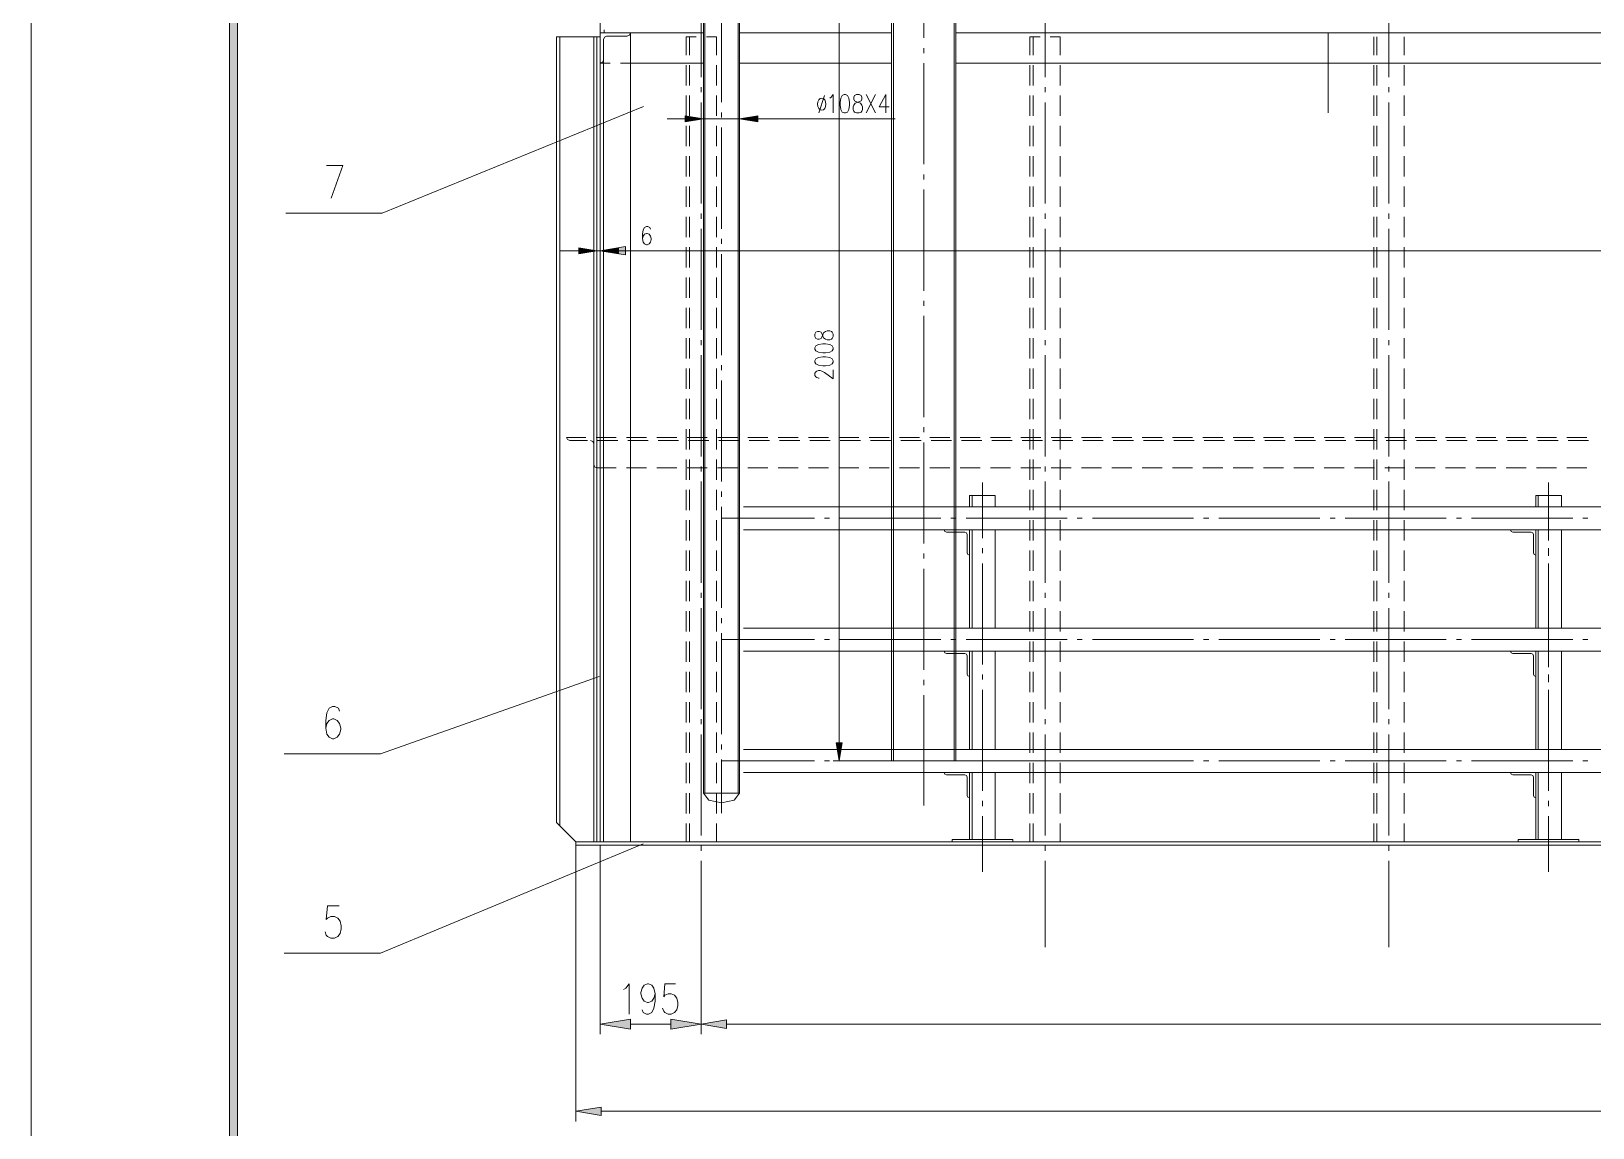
# Model space of a CAD drawing. Header units: millimetres. Extents: x 0 to 829, y 0 to 586.
# Drawn here: x 0 to 190.3, y 383.3 to 516.9 of the extents above; entities that cross this region are included whole.
import ezdxf

# ---------------------------------------------------------------- set-up
doc = ezdxf.new("R2010")
doc.units = ezdxf.units.MM

msp = doc.modelspace()

# ---------------------------------------------------------------- hatches: boundary and pattern name
h = msp.add_hatch(color=0)
h.dxf.hatch_style = 2
h.paths.add_polyline_path([(24.154694, 576.266028), (25.142472, 575.281778), (25.142472, 10.3505), (24.154694, 9.36625)])
h = msp.add_hatch(color=0)
h.dxf.hatch_style = 2
h.paths.add_polyline_path([(79.72425, 506.581833), (81.943222, 506.211417), (79.72425, 505.841)])
h = msp.add_hatch(color=0)
h.dxf.hatch_style = 2
h.paths.add_polyline_path([(88.547222, 506.581833), (86.32825, 506.211417), (88.547222, 505.841)])
h = msp.add_hatch(color=0)
h.dxf.hatch_style = 2
h.paths.add_polyline_path([(66.734972, 490.512806), (68.953944, 490.142389), (66.734972, 489.7755)])
h = msp.add_hatch(color=0)
h.dxf.hatch_style = 2
h.paths.add_polyline_path([(72.428806, 490.657444), (69.349056, 490.142389), (72.428806, 489.630861)])
h = msp.add_hatch(color=0)
h.dxf.hatch_style = 2
h.paths.add_polyline_path([(71.5645, 490.512806), (69.349056, 490.142389), (71.5645, 489.7755)])
h = msp.add_hatch(color=0)
h.dxf.hatch_style = 2
h.paths.add_polyline_path([(65.256833, 467.385753), (65.243781, 467.398806), (65.256833, 467.411858), (65.269886, 467.398806)])
h = msp.add_hatch(color=0)
h.dxf.hatch_style = 2
h.paths.add_polyline_path([(98.118083, 430.18075), (98.4885, 427.961778), (98.858917, 430.18075)])
h = msp.add_hatch(color=0)
h.dxf.hatch_style = 2
h.paths.add_polyline_path([(73.046167, 396.497528), (69.349056, 395.880167), (73.046167, 395.266333)])
h = msp.add_hatch(color=0)
h.dxf.hatch_style = 2
h.paths.add_polyline_path([(77.974472, 396.497528), (81.671583, 395.880167), (77.974472, 395.266333)])
h = msp.add_hatch(color=0)
h.dxf.hatch_style = 2
h.paths.add_polyline_path([(84.751333, 396.395222), (81.671583, 395.880167), (84.751333, 395.368639)])
h = msp.add_hatch(color=0)
h.dxf.hatch_style = 2
h.paths.add_polyline_path([(69.469, 385.769556), (66.38925, 385.2545), (69.469, 384.742972)])

# ---------------------------------------------------------------- linework, layer by layer
at = {"color": 0, "lineweight": 0}
for points in [[(0, 0), (0, 585.632278), (829.154778, 585.632278), (829.154778, 0)], [(24.154694, 576.266028), (25.142472, 575.281778), (25.142472, 10.3505), (24.154694, 9.36625)], [(99.084694, 509.167694), (98.848333, 509.061861), (98.689583, 508.744361), (98.608444, 508.218722), (98.608444, 507.901222), (98.689583, 507.372056), (98.848333, 507.054556), (99.084694, 506.948722), (99.243444, 506.948722), (99.479806, 507.054556), (99.638556, 507.372056), (99.719694, 507.901222), (99.719694, 508.218722), (99.638556, 508.744361), (99.479806, 509.061861), (99.243444, 509.167694)], [(100.591056, 509.167694), (100.351167, 509.061861), (100.273556, 508.850194), (100.273556, 508.638528), (100.351167, 508.430389), (100.509917, 508.324556), (100.827417, 508.218722), (101.067306, 508.112889), (101.222528, 507.901222), (101.303667, 507.689556), (101.303667, 507.372056), (101.222528, 507.160389), (101.144917, 507.054556), (100.908556, 506.948722), (100.591056, 506.948722), (100.351167, 507.054556), (100.273556, 507.160389), (100.192417, 507.372056), (100.192417, 507.689556), (100.273556, 507.901222), (100.432306, 508.112889), (100.668667, 508.218722), (100.986167, 508.324556), (101.144917, 508.430389), (101.222528, 508.638528), (101.222528, 508.850194), (101.144917, 509.061861), (100.908556, 509.167694)], [(79.72425, 506.581833), (81.943222, 506.211417), (79.72425, 505.841)], [(88.547222, 506.581833), (86.32825, 506.211417), (88.547222, 505.841)], [(66.734972, 490.512806), (68.953944, 490.142389), (66.734972, 489.7755)], [(72.428806, 490.657444), (69.349056, 490.142389), (72.428806, 489.630861)], [(71.5645, 490.512806), (69.349056, 490.142389), (71.5645, 489.7755)], [(95.528694, 479.671944), (95.634528, 479.435583), (95.846194, 479.354444), (96.057861, 479.354444), (96.269528, 479.435583), (96.375361, 479.594333), (96.481194, 479.908306), (96.587028, 480.148194), (96.798694, 480.306944), (97.010361, 480.384556), (97.324333, 480.384556), (97.536, 480.306944), (97.641833, 480.225806), (97.747667, 479.989444), (97.747667, 479.671944), (97.641833, 479.435583), (97.536, 479.354444), (97.324333, 479.276833), (97.010361, 479.276833), (96.798694, 479.354444), (96.587028, 479.513194), (96.481194, 479.749556), (96.375361, 480.067056), (96.269528, 480.225806), (96.057861, 480.306944), (95.846194, 480.306944), (95.634528, 480.225806), (95.528694, 479.989444)], [(95.528694, 478.165583), (95.634528, 477.929222), (95.952028, 477.770472), (96.481194, 477.692861), (96.798694, 477.692861), (97.324333, 477.770472), (97.641833, 477.929222), (97.747667, 478.165583), (97.747667, 478.324333), (97.641833, 478.564222), (97.324333, 478.722972), (96.798694, 478.800583), (96.481194, 478.800583), (95.952028, 478.722972), (95.634528, 478.564222), (95.528694, 478.324333)], [(95.528694, 476.581611), (95.634528, 476.34525), (95.952028, 476.1865), (96.481194, 476.105361), (96.798694, 476.105361), (97.324333, 476.1865), (97.641833, 476.34525), (97.747667, 476.581611), (97.747667, 476.740361), (97.641833, 476.976722), (97.324333, 477.135472), (96.798694, 477.216611), (96.481194, 477.216611), (95.952028, 477.135472), (95.634528, 476.976722), (95.528694, 476.740361)], [(98.118083, 430.18075), (98.4885, 427.961778), (98.858917, 430.18075)], [(73.046167, 396.497528), (69.349056, 395.880167), (73.046167, 395.266333)], [(77.974472, 396.497528), (81.671583, 395.880167), (77.974472, 395.266333)], [(84.751333, 396.395222), (81.671583, 395.880167), (84.751333, 395.368639)], [(69.469, 385.769556), (66.38925, 385.2545), (69.469, 384.742972)]]:
    msp.add_lwpolyline(points, close=True, dxfattribs=at)
for points in [[(69.349056, 516.692444), (69.349056, 541.397472)], [(108.782556, 529.533556), (108.782556, 516.089194)], [(81.943222, 525.272), (81.943222, 424.017722)], [(86.32825, 525.272), (86.32825, 424.017722)], [(98.4885, 524.728722), (98.4885, 430.18075)], [(104.863194, 524.778111), (104.863194, 427.961778)], [(112.701917, 524.778111), (112.701917, 427.961778)], [(81.671583, 521.846528), (81.671583, 511.302)], [(82.116083, 522.626167), (82.116083, 424.017722)], [(86.155389, 522.961306), (86.155389, 424.017722)], [(105.085444, 522.735528), (105.085444, 427.961778)], [(112.479667, 523.063611), (112.479667, 427.961778)], [(123.571, 521.846528), (123.571, 511.302)], [(165.473944, 521.846528), (165.473944, 511.302)], [(84.1375, 520.558889), (84.1375, 508.236361)], [(64.022111, 516.198556), (64.022111, 420.468778)], [(64.022111, 516.198556), (69.349056, 516.198556)], [(64.417222, 516.198556), (64.417222, 420.073667)], [(68.558833, 516.198556), (68.558833, 418.101639)], [(68.953944, 516.198556), (68.953944, 418.101639)], [(69.349056, 516.692444), (69.349056, 418.101639)], [(69.349056, 516.692444), (81.943222, 516.692444)], [(70.13575, 516.297333), (69.857056, 516.184444), (69.740639, 515.90575)], [(69.740639, 515.90575), (69.740639, 513.390444)], [(69.839417, 517.087556), (69.839417, 516.692444)], [(70.13575, 516.297333), (72.651056, 516.297333)], [(72.651056, 516.297333), (72.92975, 516.41375), (73.046167, 516.692444)], [(73.046167, 516.692444), (73.046167, 418.101639)], [(79.823028, 516.198556), (79.823028, 513.983111)], [(79.823028, 516.198556), (81.054222, 516.198556)], [(80.218139, 516.198556), (80.218139, 513.983111)], [(82.288944, 516.198556), (83.520139, 516.198556)], [(83.520139, 516.198556), (83.520139, 513.983111)], [(86.32825, 516.692444), (104.863194, 516.692444)], [(112.701917, 516.692444), (513.009444, 516.692444)], [(121.722444, 516.198556), (121.722444, 513.983111)], [(121.722444, 516.198556), (122.957167, 516.198556)], [(122.117556, 516.198556), (122.117556, 513.983111)], [(124.188361, 516.198556), (125.419556, 516.198556)], [(125.419556, 516.198556), (125.419556, 513.983111)], [(158.079722, 516.710083), (158.079722, 506.969889)], [(163.625389, 516.198556), (163.625389, 513.983111)], [(164.0205, 516.198556), (164.0205, 513.983111)], [(167.3225, 516.198556), (167.3225, 513.983111)], [(108.782556, 514.854472), (108.782556, 514.240639)], [(69.349056, 512.995333), (69.62775, 513.11175), (69.740639, 513.390444)], [(70.58025, 512.995333), (69.349056, 512.995333)], [(69.740639, 513.390444), (69.740639, 418.101639)], [(73.046167, 512.995333), (71.811444, 512.995333)], [(73.046167, 512.995333), (81.943222, 512.995333)], [(79.823028, 512.748389), (79.823028, 510.286)], [(80.218139, 512.748389), (80.218139, 510.286)], [(83.520139, 512.748389), (83.520139, 510.286)], [(86.32825, 512.995333), (104.863194, 512.995333)], [(108.782556, 513.005917), (108.782556, 500.683389)], [(112.701917, 512.995333), (509.312333, 512.995333)], [(121.722444, 512.748389), (121.722444, 510.286)], [(122.117556, 512.748389), (122.117556, 510.286)], [(125.419556, 512.748389), (125.419556, 510.286)], [(163.625389, 512.748389), (163.625389, 510.286)], [(164.0205, 512.748389), (164.0205, 510.286)], [(167.3225, 512.748389), (167.3225, 510.286)], [(79.823028, 509.051278), (79.823028, 506.588889)], [(80.218139, 509.051278), (80.218139, 506.588889)], [(81.671583, 510.067278), (81.671583, 509.453444)], [(81.671583, 508.218722), (81.671583, 495.896194)], [(83.520139, 509.051278), (83.520139, 506.588889)], [(96.706972, 509.061861), (95.994361, 506.948722)], [(97.341972, 508.744361), (97.500722, 508.850194), (97.737083, 509.167694), (97.737083, 506.948722)], [(101.779917, 506.948722), (102.887639, 509.167694)], [(101.779917, 509.167694), (102.887639, 506.948722)], [(104.154111, 509.167694), (103.363889, 507.689556), (104.55275, 507.689556)], [(104.154111, 509.167694), (104.154111, 506.948722)], [(121.722444, 509.051278), (121.722444, 506.588889)], [(122.117556, 509.051278), (122.117556, 506.588889)], [(123.571, 510.067278), (123.571, 509.453444)], [(123.571, 508.218722), (123.571, 495.896194)], [(125.419556, 509.051278), (125.419556, 506.588889)], [(163.625389, 509.051278), (163.625389, 506.588889)], [(164.0205, 509.051278), (164.0205, 506.588889)], [(165.473944, 510.067278), (165.473944, 509.453444)], [(165.473944, 508.218722), (165.473944, 495.896194)], [(167.3225, 509.051278), (167.3225, 506.588889)], [(74.626611, 507.717778), (42.774306, 494.732028)], [(81.943222, 504.553361), (81.943222, 506.948722)], [(84.1375, 507.001639), (84.1375, 506.387806)], [(86.32825, 504.553361), (86.32825, 506.948722)], [(79.72425, 506.211417), (77.505278, 506.211417)], [(79.823028, 505.354167), (79.823028, 502.891778)], [(80.218139, 505.354167), (80.218139, 502.891778)], [(81.943222, 506.211417), (86.32825, 506.211417)], [(83.520139, 505.354167), (83.520139, 502.891778)], [(84.1375, 505.153083), (84.1375, 492.830556)], [(88.547222, 506.211417), (105.290056, 506.211417)], [(121.722444, 505.354167), (121.722444, 502.891778)], [(122.117556, 505.354167), (122.117556, 502.891778)], [(125.419556, 505.354167), (125.419556, 502.891778)], [(163.625389, 505.354167), (163.625389, 502.891778)], [(164.0205, 505.354167), (164.0205, 502.891778)], [(167.3225, 505.354167), (167.3225, 502.891778)], [(79.823028, 501.657056), (79.823028, 499.194667)], [(80.218139, 501.657056), (80.218139, 499.194667)], [(83.520139, 501.657056), (83.520139, 499.194667)], [(121.722444, 501.657056), (121.722444, 499.194667)], [(122.117556, 501.657056), (122.117556, 499.194667)], [(125.419556, 501.657056), (125.419556, 499.194667)], [(163.625389, 501.657056), (163.625389, 499.194667)], [(164.0205, 501.657056), (164.0205, 499.194667)], [(167.3225, 501.657056), (167.3225, 499.194667)], [(36.008028, 500.514056), (37.980056, 500.514056), (36.568944, 496.57)], [(108.782556, 499.448667), (108.782556, 498.834833)], [(79.823028, 497.959944), (79.823028, 495.497556)], [(80.218139, 497.959944), (80.218139, 495.497556)], [(83.520139, 497.959944), (83.520139, 495.497556)], [(108.782556, 497.600111), (108.782556, 485.277583)], [(121.722444, 497.959944), (121.722444, 495.497556)], [(122.117556, 497.959944), (122.117556, 495.497556)], [(125.419556, 497.959944), (125.419556, 495.497556)], [(163.625389, 497.959944), (163.625389, 495.497556)], [(164.0205, 497.959944), (164.0205, 495.497556)], [(167.3225, 497.959944), (167.3225, 495.497556)], [(31.023278, 494.732028), (42.774306, 494.732028)], [(75.473278, 492.784694), (75.395667, 492.996361), (75.155778, 493.102194), (74.997028, 493.102194), (74.760667, 492.996361), (74.601917, 492.678861), (74.524306, 492.149694), (74.524306, 491.624056), (74.601917, 491.200722), (74.760667, 490.989056), (74.997028, 490.883222), (75.078167, 490.883222), (75.314528, 490.989056), (75.473278, 491.200722), (75.554417, 491.518222), (75.554417, 491.624056), (75.473278, 491.938028), (75.314528, 492.149694), (75.078167, 492.255528), (74.997028, 492.255528), (74.760667, 492.149694), (74.601917, 491.938028), (74.524306, 491.624056)], [(79.823028, 494.262833), (79.823028, 491.796917)], [(80.218139, 494.262833), (80.218139, 491.796917)], [(81.671583, 494.665), (81.671583, 494.047639)], [(83.520139, 494.262833), (83.520139, 491.796917)], [(121.722444, 494.262833), (121.722444, 491.796917)], [(122.117556, 494.262833), (122.117556, 491.796917)], [(123.571, 494.665), (123.571, 494.047639)], [(125.419556, 494.262833), (125.419556, 491.796917)], [(163.625389, 494.262833), (163.625389, 491.796917)], [(164.0205, 494.262833), (164.0205, 491.796917)], [(165.473944, 494.665), (165.473944, 494.047639)], [(167.3225, 494.262833), (167.3225, 491.796917)], [(69.349056, 447.082333), (69.349056, 491.377111)], [(81.671583, 492.816444), (81.671583, 480.490389)], [(84.1375, 491.595833), (84.1375, 490.982)], [(123.571, 492.816444), (123.571, 480.490389)], [(165.473944, 492.816444), (165.473944, 480.490389)], [(66.734972, 490.142389), (64.516, 490.142389)], [(68.953944, 448.221806), (68.953944, 490.883222)], [(68.953944, 490.142389), (69.349056, 490.142389)], [(69.349056, 448.221806), (69.349056, 490.883222)], [(71.5645, 490.142389), (76.291722, 490.142389)], [(72.428806, 490.142389), (509.926167, 490.142389)], [(79.823028, 490.565722), (79.823028, 488.099806)], [(80.218139, 490.565722), (80.218139, 488.099806)], [(83.520139, 490.565722), (83.520139, 488.099806)], [(84.1375, 489.747278), (84.1375, 477.42475)], [(121.722444, 490.565722), (121.722444, 488.099806)], [(122.117556, 490.565722), (122.117556, 488.099806)], [(125.419556, 490.565722), (125.419556, 488.099806)], [(163.625389, 490.565722), (163.625389, 488.099806)], [(164.0205, 490.565722), (164.0205, 488.099806)], [(167.3225, 490.565722), (167.3225, 488.099806)], [(79.823028, 486.868611), (79.823028, 484.402694)], [(80.218139, 486.868611), (80.218139, 484.402694)], [(83.520139, 486.868611), (83.520139, 484.402694)], [(121.722444, 486.868611), (121.722444, 484.402694)], [(122.117556, 486.868611), (122.117556, 484.402694)], [(125.419556, 486.868611), (125.419556, 484.402694)], [(163.625389, 486.868611), (163.625389, 484.402694)], [(164.0205, 486.868611), (164.0205, 484.402694)], [(167.3225, 486.868611), (167.3225, 484.402694)], [(108.782556, 484.046389), (108.782556, 483.429028)], [(79.823028, 483.1715), (79.823028, 480.705583)], [(80.218139, 483.1715), (80.218139, 480.705583)], [(83.520139, 483.1715), (83.520139, 480.705583)], [(108.782556, 482.197833), (108.782556, 469.871778)], [(121.722444, 483.1715), (121.722444, 480.705583)], [(122.117556, 483.1715), (122.117556, 480.705583)], [(125.419556, 483.1715), (125.419556, 480.705583)], [(163.625389, 483.1715), (163.625389, 480.705583)], [(164.0205, 483.1715), (164.0205, 480.705583)], [(167.3225, 483.1715), (167.3225, 480.705583)], [(79.823028, 479.474389), (79.823028, 477.008472)], [(80.218139, 479.474389), (80.218139, 477.008472)], [(81.671583, 479.259194), (81.671583, 478.641833)], [(83.520139, 479.474389), (83.520139, 477.008472)], [(121.722444, 479.474389), (121.722444, 477.008472)], [(122.117556, 479.474389), (122.117556, 477.008472)], [(123.571, 479.259194), (123.571, 478.641833)], [(125.419556, 479.474389), (125.419556, 477.008472)], [(163.625389, 479.474389), (163.625389, 477.008472)], [(164.0205, 479.474389), (164.0205, 477.008472)], [(165.473944, 479.259194), (165.473944, 478.641833)], [(167.3225, 479.474389), (167.3225, 477.008472)], [(81.671583, 477.410639), (81.671583, 465.084583)], [(84.1375, 476.193556), (84.1375, 475.576194)], [(123.571, 477.410639), (123.571, 465.084583)], [(165.473944, 477.410639), (165.473944, 465.084583)], [(79.823028, 475.777278), (79.823028, 473.311361)], [(80.218139, 475.777278), (80.218139, 473.311361)], [(83.520139, 475.777278), (83.520139, 473.311361)], [(84.1375, 474.345), (84.1375, 462.018944)], [(96.057861, 474.602528), (95.952028, 474.602528), (95.740361, 474.680139), (95.634528, 474.761278), (95.528694, 474.920028), (95.528694, 475.234), (95.634528, 475.39275), (95.740361, 475.473889), (95.952028, 475.5515), (96.163694, 475.5515), (96.375361, 475.473889), (96.692861, 475.315139), (97.747667, 474.521389), (97.747667, 475.632639)], [(121.722444, 475.777278), (121.722444, 473.311361)], [(122.117556, 475.777278), (122.117556, 473.311361)], [(125.419556, 475.777278), (125.419556, 473.311361)], [(163.625389, 475.777278), (163.625389, 473.311361)], [(164.0205, 475.777278), (164.0205, 473.311361)], [(167.3225, 475.777278), (167.3225, 473.311361)], [(79.823028, 472.080167), (79.823028, 469.61425)], [(80.218139, 472.080167), (80.218139, 469.61425)], [(83.520139, 472.080167), (83.520139, 469.61425)], [(121.722444, 472.080167), (121.722444, 469.61425)], [(122.117556, 472.080167), (122.117556, 469.61425)], [(125.419556, 472.080167), (125.419556, 469.61425)], [(163.625389, 472.080167), (163.625389, 469.61425)], [(164.0205, 472.080167), (164.0205, 469.61425)], [(167.3225, 472.080167), (167.3225, 469.61425)], [(79.823028, 468.383056), (79.823028, 465.917139)], [(80.218139, 468.383056), (80.218139, 465.917139)], [(83.520139, 468.383056), (83.520139, 465.917139)], [(108.782556, 468.640583), (108.782556, 468.023222)], [(121.722444, 468.383056), (121.722444, 465.917139)], [(122.117556, 468.383056), (122.117556, 465.917139)], [(125.419556, 468.383056), (125.419556, 465.917139)], [(163.625389, 468.383056), (163.625389, 465.917139)], [(164.0205, 468.383056), (164.0205, 465.917139)], [(167.3225, 468.383056), (167.3225, 465.917139)], [(65.256833, 467.398806), (67.609861, 467.398806)], [(65.256833, 467.398806), (65.369722, 467.120111), (65.648417, 467.003694)], [(65.648417, 467.003694), (67.807417, 467.003694)], [(68.558833, 466.608583), (68.442417, 466.887278), (68.163722, 467.003694)], [(68.558833, 466.608583), (68.558833, 464.093278)], [(68.841056, 467.398806), (71.306972, 467.398806)], [(69.038611, 467.003694), (71.504528, 467.003694)], [(72.538167, 467.398806), (75.004083, 467.398806)], [(72.735722, 467.003694), (75.201639, 467.003694)], [(76.235278, 467.398806), (78.701194, 467.398806)], [(76.432833, 467.003694), (78.89875, 467.003694)], [(79.932389, 467.398806), (82.398306, 467.398806)], [(80.129944, 467.003694), (82.595861, 467.003694)], [(83.6295, 467.398806), (86.095417, 467.398806)], [(83.827056, 467.003694), (86.292972, 467.003694)], [(87.326611, 467.398806), (89.792528, 467.398806)], [(87.524167, 467.003694), (89.990083, 467.003694)], [(91.023722, 467.398806), (93.489639, 467.398806)], [(91.221278, 467.003694), (93.687194, 467.003694)], [(94.720833, 467.398806), (97.18675, 467.398806)], [(94.918389, 467.003694), (97.384306, 467.003694)], [(98.417944, 467.398806), (100.883861, 467.398806)], [(98.6155, 467.003694), (101.081417, 467.003694)], [(102.115056, 467.398806), (104.580972, 467.398806)], [(102.312611, 467.003694), (104.778528, 467.003694)], [(105.812167, 467.398806), (108.278083, 467.398806)], [(106.009722, 467.003694), (108.475639, 467.003694)], [(108.782556, 466.792028), (108.782556, 454.4695)], [(109.509278, 467.398806), (111.975194, 467.398806)], [(109.706833, 467.003694), (112.17275, 467.003694)], [(113.206389, 467.398806), (115.672306, 467.398806)], [(113.403944, 467.003694), (115.869861, 467.003694)], [(116.907028, 467.398806), (119.369417, 467.398806)], [(117.101056, 467.003694), (119.566972, 467.003694)], [(120.604139, 467.398806), (123.066528, 467.398806)], [(120.798167, 467.003694), (123.264083, 467.003694)], [(124.30125, 467.398806), (126.763639, 467.398806)], [(124.495278, 467.003694), (126.961194, 467.003694)], [(127.998361, 467.398806), (130.46075, 467.398806)], [(128.192389, 467.003694), (130.658306, 467.003694)], [(131.695472, 467.398806), (134.157861, 467.398806)], [(131.8895, 467.003694), (134.355417, 467.003694)], [(135.392583, 467.398806), (137.854972, 467.398806)], [(135.586611, 467.003694), (138.052528, 467.003694)], [(139.089694, 467.398806), (141.552083, 467.398806)], [(139.28725, 467.003694), (141.749639, 467.003694)], [(142.786806, 467.398806), (145.249194, 467.398806)], [(142.984361, 467.003694), (145.44675, 467.003694)], [(146.483917, 467.398806), (148.946306, 467.398806)], [(146.681472, 467.003694), (149.143861, 467.003694)], [(150.181028, 467.398806), (152.643417, 467.398806)], [(150.378583, 467.003694), (152.840972, 467.003694)], [(153.878139, 467.398806), (156.340528, 467.398806)], [(154.075694, 467.003694), (156.538083, 467.003694)], [(157.57525, 467.398806), (160.037639, 467.398806)], [(157.772806, 467.003694), (160.235194, 467.003694)], [(161.272361, 467.398806), (163.73475, 467.398806)], [(161.469917, 467.003694), (163.932306, 467.003694)], [(164.969472, 467.398806), (167.431861, 467.398806)], [(165.167028, 467.003694), (167.629417, 467.003694)], [(168.666583, 467.398806), (171.128972, 467.398806)], [(168.864139, 467.003694), (171.326528, 467.003694)], [(172.363694, 467.398806), (174.826083, 467.398806)], [(172.56125, 467.003694), (175.023639, 467.003694)], [(176.060806, 467.398806), (178.523194, 467.398806)], [(176.258361, 467.003694), (178.72075, 467.003694)], [(179.757917, 467.398806), (182.220306, 467.398806)], [(179.955472, 467.003694), (182.417861, 467.003694)], [(183.455028, 467.398806), (185.920944, 467.398806)], [(183.652583, 467.003694), (186.114972, 467.003694)], [(187.152139, 467.398806), (189.618056, 467.398806)], [(187.349694, 467.003694), (189.812083, 467.003694)], [(79.823028, 464.685944), (79.823028, 462.220028)], [(80.218139, 464.685944), (80.218139, 462.220028)], [(83.520139, 464.685944), (83.520139, 462.220028)], [(121.722444, 464.685944), (121.722444, 462.220028)], [(122.117556, 464.685944), (122.117556, 462.220028)], [(125.419556, 464.685944), (125.419556, 462.220028)], [(163.625389, 464.685944), (163.625389, 462.220028)], [(164.0205, 464.685944), (164.0205, 462.220028)], [(167.3225, 464.685944), (167.3225, 462.220028)], [(68.558833, 464.093278), (68.67525, 463.814583), (68.953944, 463.701694)], [(68.953944, 463.701694), (71.306972, 463.701694)], [(72.538167, 463.701694), (75.004083, 463.701694)], [(76.235278, 463.701694), (78.701194, 463.701694)], [(79.932389, 463.701694), (82.398306, 463.701694)], [(81.671583, 463.853389), (81.671583, 463.236028)], [(83.6295, 463.701694), (86.095417, 463.701694)], [(87.326611, 463.701694), (89.792528, 463.701694)], [(91.023722, 463.701694), (93.489639, 463.701694)], [(94.720833, 463.701694), (97.18675, 463.701694)], [(98.417944, 463.701694), (100.883861, 463.701694)], [(102.115056, 463.701694), (104.580972, 463.701694)], [(105.812167, 463.701694), (108.278083, 463.701694)], [(109.509278, 463.701694), (111.975194, 463.701694)], [(113.206389, 463.701694), (115.672306, 463.701694)], [(116.907028, 463.701694), (119.369417, 463.701694)], [(120.604139, 463.701694), (123.066528, 463.701694)], [(123.571, 463.853389), (123.571, 463.236028)], [(124.30125, 463.701694), (126.763639, 463.701694)], [(127.998361, 463.701694), (130.46075, 463.701694)], [(131.695472, 463.701694), (134.157861, 463.701694)], [(135.392583, 463.701694), (137.854972, 463.701694)], [(139.089694, 463.701694), (141.552083, 463.701694)], [(142.786806, 463.701694), (145.249194, 463.701694)], [(146.483917, 463.701694), (148.946306, 463.701694)], [(150.181028, 463.701694), (152.643417, 463.701694)], [(153.878139, 463.701694), (156.340528, 463.701694)], [(157.57525, 463.701694), (160.037639, 463.701694)], [(161.272361, 463.701694), (163.73475, 463.701694)], [(164.969472, 463.701694), (167.431861, 463.701694)], [(165.473944, 463.853389), (165.473944, 463.236028)], [(168.666583, 463.701694), (171.128972, 463.701694)], [(172.363694, 463.701694), (174.826083, 463.701694)], [(176.060806, 463.701694), (178.523194, 463.701694)], [(179.757917, 463.701694), (182.220306, 463.701694)], [(183.455028, 463.701694), (185.920944, 463.701694)], [(187.152139, 463.701694), (189.618056, 463.701694)], [(79.823028, 460.988833), (79.823028, 458.522917)], [(80.218139, 460.988833), (80.218139, 458.522917)], [(81.671583, 462.004833), (81.671583, 449.682306)], [(83.520139, 460.988833), (83.520139, 458.522917)], [(84.1375, 460.78775), (84.1375, 460.170389)], [(115.933361, 461.902528), (115.933361, 455.122139)], [(121.722444, 460.988833), (121.722444, 458.522917)], [(122.117556, 460.988833), (122.117556, 458.522917)], [(123.571, 462.004833), (123.571, 449.682306)], [(125.419556, 460.988833), (125.419556, 458.522917)], [(163.625389, 460.988833), (163.625389, 458.522917)], [(164.0205, 460.988833), (164.0205, 458.522917)], [(165.473944, 462.004833), (165.473944, 449.682306)], [(167.3225, 460.988833), (167.3225, 458.522917)], [(184.947278, 461.902528), (184.947278, 455.122139)], [(184.947278, 461.902528), (184.947278, 455.122139)], [(184.947278, 461.902528), (184.947278, 454.815222)], [(184.947278, 461.902528), (184.947278, 454.815222)], [(84.1375, 458.939194), (84.1375, 446.616667)], [(86.797444, 458.942722), (505.615222, 458.942722)], [(114.377611, 460.297389), (114.377611, 458.942722)], [(117.485583, 460.297389), (114.377611, 460.297389)], [(114.673944, 460.297389), (114.673944, 458.942722)], [(117.485583, 460.297389), (117.485583, 458.942722)], [(186.4995, 460.297389), (183.391528, 460.297389)], [(183.391528, 460.297389), (183.391528, 458.942722)], [(186.4995, 460.297389), (183.391528, 460.297389)], [(183.391528, 460.297389), (183.391528, 458.942722)], [(183.687861, 460.297389), (183.687861, 458.942722)], [(183.687861, 460.297389), (183.687861, 458.942722)], [(186.4995, 460.297389), (186.4995, 458.942722)], [(186.4995, 460.297389), (186.4995, 458.942722)], [(79.823028, 457.291722), (79.823028, 454.825806)], [(80.218139, 457.291722), (80.218139, 454.825806)], [(83.520139, 457.291722), (83.520139, 454.825806)], [(84.1375, 457.538667), (95.454611, 457.538667)], [(96.685806, 457.538667), (97.303167, 457.538667)], [(98.534361, 457.538667), (110.860417, 457.538667)], [(112.091611, 457.538667), (112.708972, 457.538667)], [(113.940167, 457.538667), (126.266222, 457.538667)], [(121.722444, 457.291722), (121.722444, 454.825806)], [(122.117556, 457.291722), (122.117556, 454.825806)], [(125.419556, 457.291722), (125.419556, 454.825806)], [(127.497417, 457.538667), (128.114778, 457.538667)], [(129.345972, 457.538667), (141.6685, 457.538667)], [(142.903222, 457.538667), (143.517056, 457.538667)], [(144.751778, 457.538667), (157.074306, 457.538667)], [(158.3055, 457.538667), (158.922861, 457.538667)], [(160.154056, 457.538667), (172.480111, 457.538667)], [(163.625389, 457.291722), (163.625389, 454.825806)], [(164.0205, 457.291722), (164.0205, 454.825806)], [(167.3225, 457.291722), (167.3225, 454.825806)], [(173.711306, 457.538667), (174.328667, 457.538667)], [(175.559861, 457.538667), (187.885917, 457.538667)], [(189.117111, 457.538667), (189.734472, 457.538667)], [(86.797444, 456.134611), (505.615222, 456.134611)], [(111.273167, 456.134611), (111.361361, 455.922944), (111.5695, 455.838278)], [(113.788472, 455.838278), (111.5695, 455.838278)], [(114.084806, 455.541944), (113.996611, 455.750083), (113.788472, 455.838278)], [(114.084806, 455.541944), (114.084806, 453.322972)], [(114.377611, 456.134611), (114.377611, 444.154278)], [(114.673944, 456.134611), (114.673944, 444.154278)], [(117.485583, 456.134611), (117.485583, 444.154278)], [(180.287083, 456.134611), (180.375278, 455.922944), (180.583417, 455.838278)], [(180.287083, 456.134611), (180.375278, 455.922944), (180.583417, 455.838278)], [(182.802389, 455.838278), (180.583417, 455.838278)], [(182.802389, 455.838278), (180.583417, 455.838278)], [(183.098722, 455.541944), (183.010528, 455.750083), (182.802389, 455.838278)], [(183.098722, 455.541944), (183.010528, 455.750083), (182.802389, 455.838278)], [(183.098722, 455.541944), (183.098722, 453.322972)], [(183.098722, 455.541944), (183.098722, 453.322972)], [(183.391528, 456.134611), (183.391528, 444.154278)], [(183.391528, 456.134611), (183.391528, 444.154278)], [(183.687861, 456.134611), (183.687861, 444.154278)], [(183.687861, 456.134611), (183.687861, 444.154278)], [(186.4995, 456.134611), (186.4995, 444.154278)], [(186.4995, 456.134611), (186.4995, 444.154278)], [(79.823028, 453.594611), (79.823028, 451.128694)], [(80.218139, 453.594611), (80.218139, 451.128694)], [(83.520139, 453.594611), (83.520139, 451.128694)], [(108.782556, 453.234778), (108.782556, 452.620944)], [(114.084806, 453.322972), (114.169472, 453.114833), (114.377611, 453.026639)], [(115.933361, 453.890944), (115.933361, 453.273583)], [(121.722444, 453.594611), (121.722444, 451.128694)], [(122.117556, 453.594611), (122.117556, 451.128694)], [(125.419556, 453.594611), (125.419556, 451.128694)], [(163.625389, 453.594611), (163.625389, 451.128694)], [(164.0205, 453.594611), (164.0205, 451.128694)], [(167.3225, 453.594611), (167.3225, 451.128694)], [(183.098722, 453.322972), (183.183389, 453.114833), (183.391528, 453.026639)], [(183.098722, 453.322972), (183.183389, 453.114833), (183.391528, 453.026639)], [(184.947278, 453.890944), (184.947278, 453.273583)], [(184.947278, 453.890944), (184.947278, 453.273583)], [(184.947278, 453.584028), (184.947278, 452.966667)], [(184.947278, 453.584028), (184.947278, 452.966667)], [(108.782556, 451.386222), (108.782556, 439.063694)], [(115.933361, 452.042389), (115.933361, 439.719861)], [(184.947278, 452.042389), (184.947278, 439.719861)], [(184.947278, 452.042389), (184.947278, 439.719861)], [(184.947278, 451.735472), (184.947278, 439.409417)], [(184.947278, 451.735472), (184.947278, 439.409417)], [(79.823028, 449.8975), (79.823028, 447.431583)], [(80.218139, 449.8975), (80.218139, 447.431583)], [(83.520139, 449.8975), (83.520139, 447.431583)], [(121.722444, 449.8975), (121.722444, 447.431583)], [(122.117556, 449.8975), (122.117556, 447.431583)], [(125.419556, 449.8975), (125.419556, 447.431583)], [(163.625389, 449.8975), (163.625389, 447.431583)], [(164.0205, 449.8975), (164.0205, 447.431583)], [(167.3225, 449.8975), (167.3225, 447.431583)], [(81.671583, 448.447583), (81.671583, 447.83375)], [(123.571, 448.447583), (123.571, 447.83375)], [(165.473944, 448.447583), (165.473944, 447.83375)], [(79.823028, 446.200389), (79.823028, 443.734472)], [(80.218139, 446.200389), (80.218139, 443.734472)], [(81.671583, 446.599028), (81.671583, 434.2765)], [(83.520139, 446.200389), (83.520139, 443.734472)], [(84.1375, 445.381944), (84.1375, 444.768111)], [(121.722444, 446.200389), (121.722444, 443.734472)], [(122.117556, 446.200389), (122.117556, 443.734472)], [(123.571, 446.599028), (123.571, 434.2765)], [(125.419556, 446.200389), (125.419556, 443.734472)], [(163.625389, 446.200389), (163.625389, 443.734472)], [(164.0205, 446.200389), (164.0205, 443.734472)], [(165.473944, 446.599028), (165.473944, 434.2765)], [(167.3225, 446.200389), (167.3225, 443.734472)], [(84.1375, 443.533389), (84.1375, 431.210861)], [(86.797444, 444.154278), (505.615222, 444.154278)], [(79.823028, 442.503278), (79.823028, 440.037361)], [(80.218139, 442.503278), (80.218139, 440.037361)], [(83.520139, 442.503278), (83.520139, 440.037361)], [(84.1375, 442.750222), (95.454611, 442.750222)], [(96.685806, 442.750222), (97.303167, 442.750222)], [(98.534361, 442.750222), (110.860417, 442.750222)], [(112.091611, 442.750222), (112.708972, 442.750222)], [(113.940167, 442.750222), (126.266222, 442.750222)], [(121.722444, 442.503278), (121.722444, 440.037361)], [(122.117556, 442.503278), (122.117556, 440.037361)], [(125.419556, 442.503278), (125.419556, 440.037361)], [(127.497417, 442.750222), (128.114778, 442.750222)], [(129.345972, 442.750222), (141.6685, 442.750222)], [(142.903222, 442.750222), (143.517056, 442.750222)], [(144.751778, 442.750222), (157.074306, 442.750222)], [(158.3055, 442.750222), (158.922861, 442.750222)], [(160.154056, 442.750222), (172.480111, 442.750222)], [(163.625389, 442.503278), (163.625389, 440.037361)], [(164.0205, 442.503278), (164.0205, 440.037361)], [(167.3225, 442.503278), (167.3225, 440.037361)], [(173.711306, 442.750222), (174.328667, 442.750222)], [(175.559861, 442.750222), (187.885917, 442.750222)], [(189.117111, 442.750222), (189.734472, 442.750222)], [(86.797444, 441.346167), (505.615222, 441.346167)], [(111.273167, 441.346167), (111.361361, 441.1345), (111.5695, 441.049833)], [(113.788472, 441.049833), (111.5695, 441.049833)], [(114.084806, 440.7535), (113.996611, 440.961639), (113.788472, 441.049833)], [(114.084806, 440.7535), (114.084806, 438.534528)], [(114.377611, 441.346167), (114.377611, 429.365833)], [(114.673944, 441.346167), (114.673944, 429.365833)], [(117.485583, 441.346167), (117.485583, 429.365833)], [(180.287083, 441.346167), (180.375278, 441.1345), (180.583417, 441.049833)], [(180.287083, 441.346167), (180.375278, 441.1345), (180.583417, 441.049833)], [(182.802389, 441.049833), (180.583417, 441.049833)], [(182.802389, 441.049833), (180.583417, 441.049833)], [(183.098722, 440.7535), (183.010528, 440.961639), (182.802389, 441.049833)], [(183.098722, 440.7535), (183.010528, 440.961639), (182.802389, 441.049833)], [(183.098722, 440.7535), (183.098722, 438.534528)], [(183.098722, 440.7535), (183.098722, 438.534528)], [(183.391528, 441.346167), (183.391528, 429.365833)], [(183.391528, 441.346167), (183.391528, 429.365833)], [(183.687861, 441.346167), (183.687861, 429.365833)], [(183.687861, 441.346167), (183.687861, 429.365833)], [(186.4995, 441.346167), (186.4995, 429.365833)], [(186.4995, 441.346167), (186.4995, 429.365833)], [(69.207944, 438.248778), (42.590861, 428.8155)], [(79.823028, 438.806167), (79.823028, 436.34025)], [(80.218139, 438.806167), (80.218139, 436.34025)], [(83.520139, 438.806167), (83.520139, 436.34025)], [(108.782556, 437.828972), (108.782556, 437.215139)], [(114.084806, 438.534528), (114.169472, 438.326389), (114.377611, 438.238194)], [(115.933361, 438.485139), (115.933361, 437.871306)], [(121.722444, 438.806167), (121.722444, 436.34025)], [(122.117556, 438.806167), (122.117556, 436.34025)], [(125.419556, 438.806167), (125.419556, 436.34025)], [(163.625389, 438.806167), (163.625389, 436.34025)], [(164.0205, 438.806167), (164.0205, 436.34025)], [(167.3225, 438.806167), (167.3225, 436.34025)], [(183.098722, 438.534528), (183.183389, 438.326389), (183.391528, 438.238194)], [(183.098722, 438.534528), (183.183389, 438.326389), (183.391528, 438.238194)], [(184.947278, 438.485139), (184.947278, 437.871306)], [(184.947278, 438.485139), (184.947278, 437.871306)], [(184.947278, 438.178222), (184.947278, 437.560861)], [(184.947278, 438.178222), (184.947278, 437.560861)], [(108.782556, 435.980417), (108.782556, 422.536056)], [(115.933361, 436.636583), (115.933361, 424.314056)], [(184.947278, 436.636583), (184.947278, 424.314056)], [(184.947278, 436.636583), (184.947278, 424.314056)], [(184.947278, 436.329667), (184.947278, 429.242361)], [(184.947278, 436.329667), (184.947278, 429.242361)], [(37.584944, 434.033083), (37.443833, 434.407028), (37.0205, 434.594), (36.738278, 434.594), (36.318472, 434.407028), (36.03625, 433.842583), (35.895139, 432.904194), (35.895139, 431.965806), (36.03625, 431.214389), (36.318472, 430.840444), (36.738278, 430.649944), (36.879389, 430.649944), (37.302722, 430.840444), (37.584944, 431.214389), (37.726056, 431.778833), (37.726056, 431.965806), (37.584944, 432.53025), (37.302722, 432.904194), (36.879389, 433.091167), (36.738278, 433.091167), (36.318472, 432.904194), (36.03625, 432.53025), (35.895139, 431.965806)], [(79.823028, 435.109056), (79.823028, 432.643139)], [(80.218139, 435.109056), (80.218139, 432.643139)], [(83.520139, 435.109056), (83.520139, 432.643139)], [(121.722444, 435.109056), (121.722444, 432.643139)], [(122.117556, 435.109056), (122.117556, 432.643139)], [(125.419556, 435.109056), (125.419556, 432.643139)], [(163.625389, 435.109056), (163.625389, 432.643139)], [(164.0205, 435.109056), (164.0205, 432.643139)], [(167.3225, 435.109056), (167.3225, 432.643139)], [(81.671583, 433.045306), (81.671583, 432.427944)], [(123.571, 433.045306), (123.571, 432.427944)], [(165.473944, 433.045306), (165.473944, 432.427944)], [(79.823028, 431.411944), (79.823028, 428.946028)], [(80.218139, 431.411944), (80.218139, 428.946028)], [(81.671583, 431.19675), (81.671583, 418.870694)], [(83.520139, 431.411944), (83.520139, 428.946028)], [(121.722444, 431.411944), (121.722444, 428.946028)], [(122.117556, 431.411944), (122.117556, 428.946028)], [(123.571, 431.19675), (123.571, 418.870694)], [(125.419556, 431.411944), (125.419556, 428.946028)], [(163.625389, 431.411944), (163.625389, 428.946028)], [(164.0205, 431.411944), (164.0205, 428.946028)], [(165.473944, 431.19675), (165.473944, 418.870694)], [(167.3225, 431.411944), (167.3225, 428.946028)], [(30.839833, 428.8155), (42.590861, 428.8155)], [(84.1375, 429.976139), (84.1375, 429.362306)], [(86.797444, 429.365833), (505.615222, 429.365833)], [(79.823028, 427.714833), (79.823028, 425.248917)], [(80.218139, 427.714833), (80.218139, 425.248917)], [(83.520139, 427.714833), (83.520139, 425.248917)], [(84.1375, 428.127583), (84.1375, 421.604722)], [(84.1375, 427.961778), (95.454611, 427.961778)], [(86.797444, 426.554194), (505.615222, 426.554194)], [(96.685806, 427.961778), (97.303167, 427.961778)], [(129.511778, 427.961778), (97.747667, 427.961778)], [(98.534361, 427.961778), (110.860417, 427.961778)], [(104.863194, 427.961778), (112.701917, 427.961778)], [(111.273167, 426.554194), (111.361361, 426.346056), (111.5695, 426.261389)], [(112.091611, 427.961778), (112.708972, 427.961778)], [(113.940167, 427.961778), (126.266222, 427.961778)], [(114.377611, 426.554194), (114.377611, 418.397972)], [(114.673944, 426.554194), (114.673944, 418.397972)], [(117.485583, 426.554194), (117.485583, 418.397972)], [(121.722444, 427.714833), (121.722444, 425.248917)], [(122.117556, 427.714833), (122.117556, 425.248917)], [(125.419556, 427.714833), (125.419556, 425.248917)], [(127.497417, 427.961778), (128.114778, 427.961778)], [(129.345972, 427.961778), (141.6685, 427.961778)], [(142.903222, 427.961778), (143.517056, 427.961778)], [(144.751778, 427.961778), (157.074306, 427.961778)], [(158.3055, 427.961778), (158.922861, 427.961778)], [(160.154056, 427.961778), (172.480111, 427.961778)], [(163.625389, 427.714833), (163.625389, 425.248917)], [(164.0205, 427.714833), (164.0205, 425.248917)], [(167.3225, 427.714833), (167.3225, 425.248917)], [(173.711306, 427.961778), (174.328667, 427.961778)], [(175.559861, 427.961778), (187.885917, 427.961778)], [(180.287083, 426.554194), (180.375278, 426.346056), (180.583417, 426.261389)], [(180.287083, 426.554194), (180.375278, 426.346056), (180.583417, 426.261389)], [(183.391528, 426.554194), (183.391528, 418.397972)], [(183.391528, 426.554194), (183.391528, 418.397972)], [(183.687861, 426.554194), (183.687861, 418.397972)], [(183.687861, 426.554194), (183.687861, 418.397972)], [(186.4995, 426.554194), (186.4995, 418.397972)], [(186.4995, 426.554194), (186.4995, 418.397972)], [(189.117111, 427.961778), (189.734472, 427.961778)], [(113.788472, 426.261389), (111.5695, 426.261389)], [(114.084806, 425.965056), (113.996611, 426.173194), (113.788472, 426.261389)], [(114.084806, 425.965056), (114.084806, 423.746083)], [(182.802389, 426.261389), (180.583417, 426.261389)], [(182.802389, 426.261389), (180.583417, 426.261389)], [(183.098722, 425.965056), (183.010528, 426.173194), (182.802389, 426.261389)], [(183.098722, 425.965056), (183.010528, 426.173194), (182.802389, 426.261389)], [(183.098722, 425.965056), (183.098722, 423.746083)], [(183.098722, 425.965056), (183.098722, 423.746083)], [(79.823028, 424.017722), (79.823028, 421.551806)], [(80.218139, 424.017722), (80.218139, 421.551806)], [(81.943222, 424.017722), (86.32825, 424.017722)], [(81.943222, 424.017722), (82.585278, 423.185167), (84.1375, 422.839444), (85.686194, 423.185167), (86.32825, 424.017722)], [(83.520139, 424.017722), (83.520139, 421.551806)], [(114.084806, 423.746083), (114.169472, 423.537944), (114.377611, 423.44975)], [(115.933361, 423.082861), (115.933361, 422.4655)], [(121.722444, 424.017722), (121.722444, 421.551806)], [(122.117556, 424.017722), (122.117556, 421.551806)], [(125.419556, 424.017722), (125.419556, 421.551806)], [(163.625389, 424.017722), (163.625389, 421.551806)], [(164.0205, 424.017722), (164.0205, 421.551806)], [(167.3225, 424.017722), (167.3225, 421.551806)], [(183.098722, 423.746083), (183.183389, 423.537944), (183.391528, 423.44975)], [(183.098722, 423.746083), (183.183389, 423.537944), (183.391528, 423.44975)], [(184.947278, 423.082861), (184.947278, 422.4655)], [(184.947278, 423.082861), (184.947278, 422.4655)], [(115.933361, 421.234306), (115.933361, 414.453917)], [(184.947278, 421.234306), (184.947278, 414.453917)], [(184.947278, 421.234306), (184.947278, 414.453917)], [(66.38925, 418.101639), (64.022111, 420.468778)], [(79.823028, 420.320611), (79.823028, 418.101639)], [(80.218139, 420.320611), (80.218139, 418.101639)], [(83.520139, 420.320611), (83.520139, 418.101639)], [(121.722444, 420.320611), (121.722444, 418.101639)], [(122.117556, 420.320611), (122.117556, 418.101639)], [(125.419556, 420.320611), (125.419556, 418.101639)], [(163.625389, 420.320611), (163.625389, 418.101639)], [(164.0205, 420.320611), (164.0205, 418.101639)], [(167.3225, 420.320611), (167.3225, 418.101639)], [(74.58075, 417.875861), (42.590861, 404.530278)], [(66.38925, 418.101639), (515.965722, 418.101639)], [(66.38925, 418.101639), (66.38925, 417.706528)], [(66.38925, 417.706528), (66.38925, 384.023306)], [(66.38925, 417.706528), (515.965722, 417.706528)], [(69.349056, 417.706528), (69.349056, 394.648972)], [(81.671583, 417.6395), (81.671583, 417.022139)], [(119.630472, 418.397972), (112.23625, 418.397972)], [(112.23625, 418.397972), (112.23625, 418.101639)], [(119.630472, 418.101639), (112.23625, 418.101639)], [(119.630472, 418.397972), (119.630472, 418.101639)], [(123.571, 417.6395), (123.571, 417.022139)], [(165.473944, 417.6395), (165.473944, 417.022139)], [(188.644389, 418.397972), (181.250167, 418.397972)], [(188.644389, 418.397972), (181.250167, 418.397972)], [(181.250167, 418.397972), (181.250167, 418.101639)], [(181.250167, 418.397972), (181.250167, 418.101639)], [(188.644389, 418.101639), (181.250167, 418.101639)], [(188.644389, 418.101639), (181.250167, 418.101639)], [(188.644389, 418.397972), (188.644389, 418.101639)], [(188.644389, 418.397972), (188.644389, 418.101639)], [(81.671583, 415.790944), (81.671583, 405.242889)], [(123.571, 415.790944), (123.571, 405.242889)], [(165.473944, 415.790944), (165.473944, 405.242889)], [(37.514389, 410.312306), (36.106806, 410.312306), (35.965694, 408.6225), (36.106806, 408.809472), (36.526611, 408.996444), (36.949944, 408.996444), (37.373278, 408.809472), (37.6555, 408.432), (37.796611, 407.871083), (37.796611, 407.493611), (37.6555, 406.929167), (37.373278, 406.555222), (36.949944, 406.36825), (36.526611, 406.36825), (36.106806, 406.555222), (35.965694, 406.742194), (35.824583, 407.119667)], [(30.839833, 404.530278), (42.590861, 404.530278)], [(81.671583, 405.242889), (81.671583, 394.648972)], [(81.671583, 405.242889), (81.671583, 394.648972)], [(72.206556, 400.106444), (72.471139, 400.282833), (72.869778, 400.812), (72.869778, 397.114889)], [(76.037722, 399.577278), (75.903667, 399.051639), (75.642611, 398.698861), (75.243972, 398.522472), (75.113444, 398.522472), (74.718333, 398.698861), (74.45375, 399.051639), (74.319694, 399.577278), (74.319694, 399.753667), (74.45375, 400.282833), (74.718333, 400.635611), (75.113444, 400.812), (75.243972, 400.812), (75.642611, 400.635611), (75.903667, 400.282833), (76.037722, 399.577278), (76.037722, 398.698861), (75.903667, 397.816917), (75.642611, 397.291278), (75.243972, 397.114889), (74.979389, 397.114889), (74.584278, 397.291278), (74.45375, 397.640528)], [(78.545972, 400.812), (77.226583, 400.812), (77.092528, 399.228028), (77.226583, 399.400889), (77.621694, 399.577278), (78.016806, 399.577278), (78.415444, 399.400889), (78.680028, 399.051639), (78.810556, 398.522472), (78.810556, 398.169694), (78.680028, 397.640528), (78.415444, 397.291278), (78.016806, 397.114889), (77.621694, 397.114889), (77.226583, 397.291278), (77.092528, 397.467667), (76.962, 397.816917)], [(73.046167, 395.880167), (77.974472, 395.880167)], [(84.751333, 395.880167), (497.603639, 395.880167)], [(69.469, 385.2545), (512.885972, 385.2545)]]:
    msp.add_lwpolyline(points, dxfattribs=at)
msp.add_ellipse((96.350667, 508.005292), major_axis=(0, 0.739069), ratio=0.696897, start_param=0, end_param=6.283185, dxfattribs=at)

doc.saveas('drawing.dxf')
